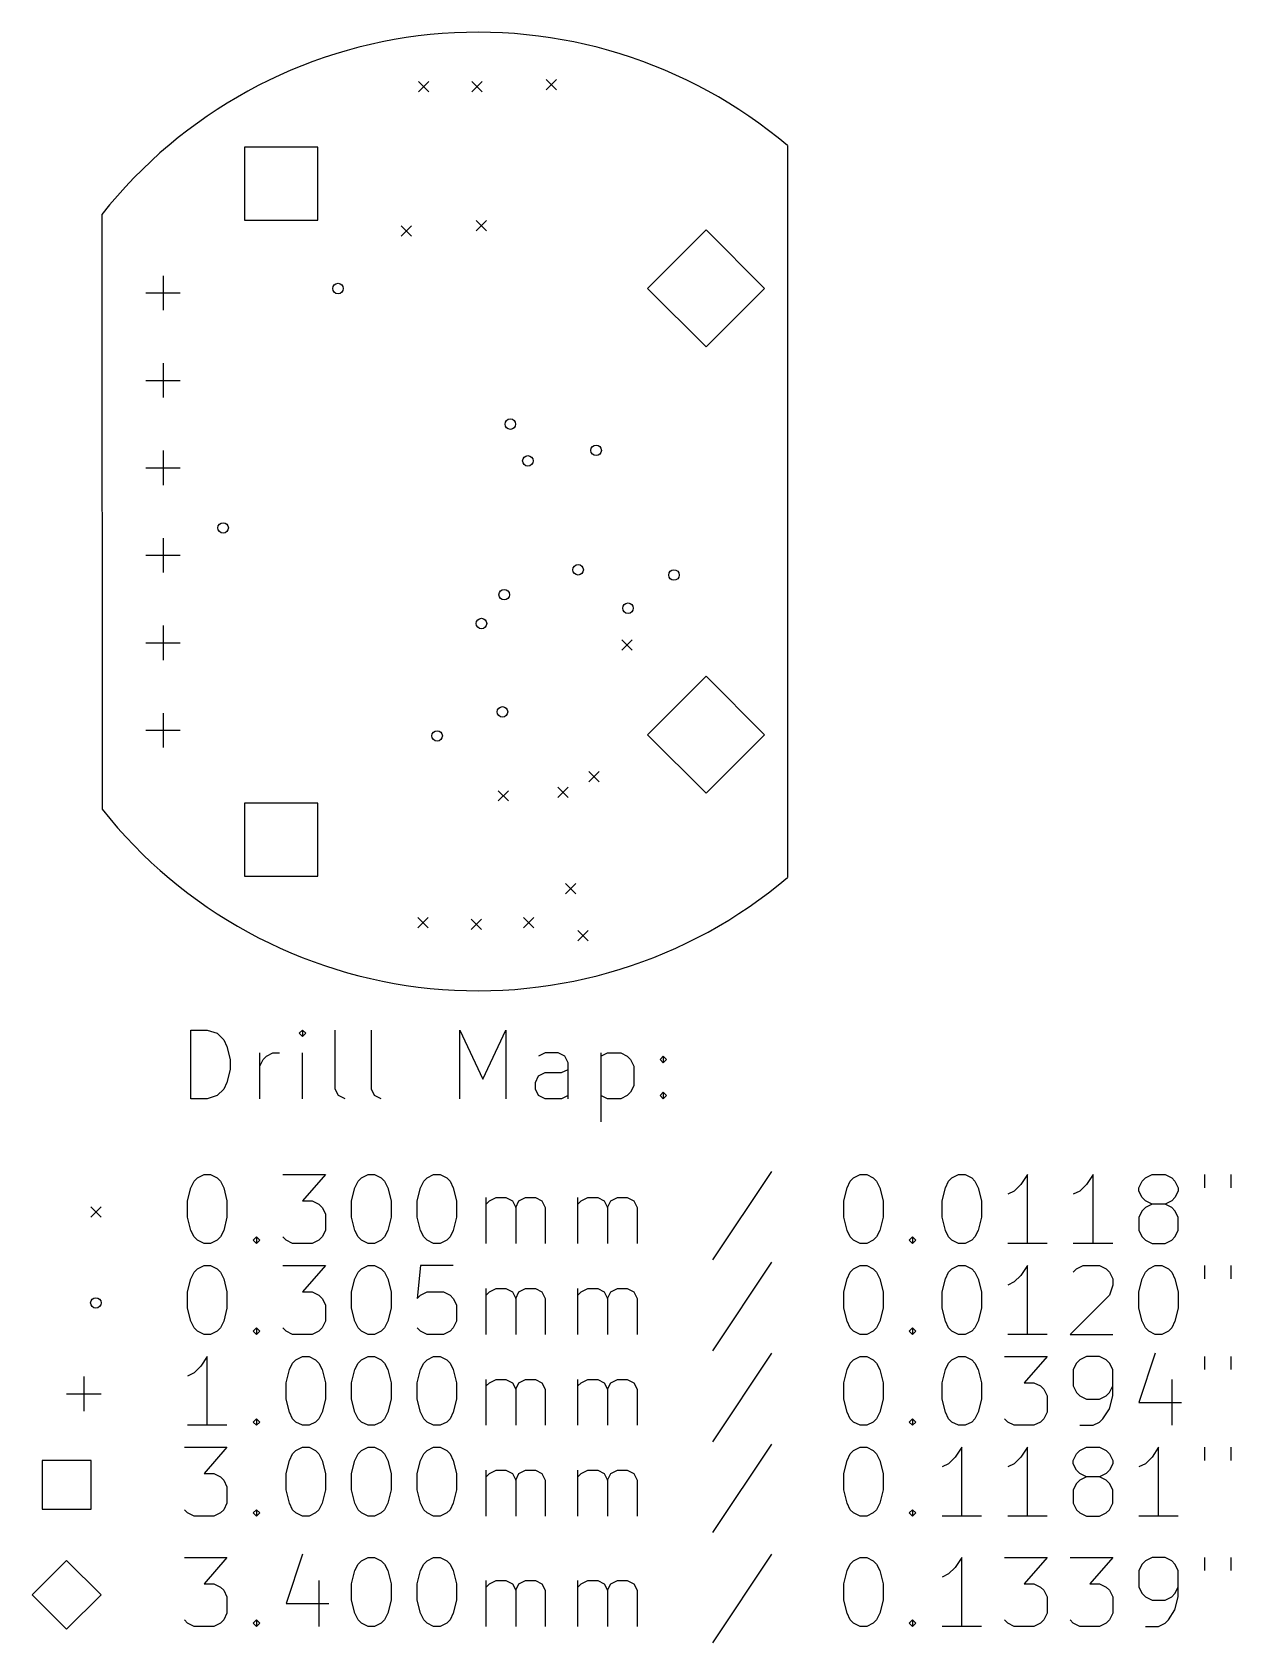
# Model space of a CAD drawing. Extents: x 8.57 to 11.33, y -6.17 to -4.32.
# Drawn here: x 8.567 to 9.937, y -6.158 to -4.317 of the extents above; entities that cross this region are included whole.
import ezdxf

# ---------------------------------------------------------------- set-up
doc = ezdxf.new("R2010")
doc.units = 0
doc.header["$MEASUREMENT"] = 0
doc.layers.add('BLACK', color=7, linetype='CONTINUOUS')

msp = doc.modelspace()

# ---------------------------------------------------------------- linework, layer by layer
at = {"layer": 'BLACK', "linetype": 'CONTINUOUS'}
for p, q in [((9.0091, -4.3731), (9.0209, -4.3849)), ((9.0209, -4.3731), (9.0091, -4.3849)), ((9.0701, -4.3731), (9.0819, -4.3849)), ((9.0819, -4.3731), (9.0701, -4.3849)), ((9.1551, -4.3711), (9.1669, -4.3829)), ((9.1669, -4.3711), (9.1551, -4.3829)), ((8.8938, -4.4482), (8.8102, -4.4482)), ((8.8102, -4.4482), (8.8102, -4.5318)), ((8.8938, -4.5318), (8.8938, -4.4482)), ((9.4308, -4.4465), (9.4308, -5.2835)), ((8.6472, -4.5252), (8.6473, -5.2052)), ((8.8102, -4.5318), (8.8938, -4.5318)), ((8.9891, -4.5381), (9.0009, -4.5499)), ((9.0009, -4.5381), (8.9891, -4.5499)), ((9.0751, -4.5321), (9.0869, -4.5439)), ((9.0869, -4.5321), (9.0751, -4.5439)), ((9.3377, -4.543), (9.2708, -4.6099)), ((9.4046, -4.6099), (9.3377, -4.543)), ((8.717, -4.5953), (8.717, -4.6347)), ((8.6973, -4.615), (8.7367, -4.615)), ((9.2708, -4.6099), (9.3377, -4.6768)), ((9.3377, -4.6768), (9.4046, -4.6099)), ((8.717, -4.6953), (8.717, -4.7347)), ((8.6973, -4.715), (8.7367, -4.715)), ((8.717, -4.7953), (8.717, -4.8347)), ((8.6973, -4.815), (8.7367, -4.815)), ((8.717, -4.8953), (8.717, -4.9347)), ((8.6973, -4.915), (8.7367, -4.915)), ((8.717, -4.9953), (8.717, -5.0347)), ((8.6973, -5.015), (8.7367, -5.015)), ((9.2415, -5.0115), (9.2533, -5.0233)), ((9.2533, -5.0115), (9.2415, -5.0233)), ((9.3377, -5.0532), (9.2708, -5.1201)), ((9.4046, -5.1201), (9.3377, -5.0532)), ((8.717, -5.0953), (8.717, -5.1347)), ((8.6973, -5.115), (8.7367, -5.115)), ((9.2708, -5.1201), (9.3377, -5.187)), ((9.3377, -5.187), (9.4046, -5.1201)), ((9.2037, -5.1623), (9.2155, -5.1741)), ((9.2155, -5.1623), (9.2037, -5.1741)), ((9.1001, -5.1841), (9.1119, -5.1959)), ((9.1119, -5.1841), (9.1001, -5.1959)), ((9.1681, -5.1801), (9.1799, -5.1919)), ((9.1799, -5.1801), (9.1681, -5.1919)), ((8.8938, -5.1982), (8.8102, -5.1982)), ((8.8102, -5.1982), (8.8102, -5.2818)), ((8.8938, -5.2818), (8.8938, -5.1982)), ((8.8102, -5.2818), (8.8938, -5.2818)), ((9.1771, -5.2901), (9.1889, -5.3019)), ((9.1889, -5.2901), (9.1771, -5.3019)), ((9.0081, -5.3291), (9.0199, -5.3409)), ((9.0199, -5.3291), (9.0081, -5.3409)), ((9.0691, -5.3311), (9.0809, -5.3429)), ((9.0809, -5.3311), (9.0691, -5.3429)), ((9.1291, -5.3291), (9.1409, -5.3409)), ((9.1409, -5.3291), (9.1291, -5.3409)), ((9.1911, -5.3441), (9.2029, -5.3559)), ((9.2029, -5.3441), (9.1911, -5.3559)), ((8.7489, -5.5365), (8.7489, -5.4578)), ((8.7489, -5.4578), (8.7676, -5.4578)), ((8.7676, -5.4578), (8.7789, -5.4615)), ((8.7789, -5.4615), (8.7864, -5.469)), ((8.7864, -5.469), (8.7901, -5.4765)), ((8.8764, -5.4578), (8.8726, -5.4615)), ((8.8726, -5.4615), (8.8764, -5.4653)), ((8.8801, -5.4615), (8.8764, -5.4578)), ((8.8764, -5.4578), (8.8764, -5.4653)), ((8.8764, -5.4653), (8.8801, -5.4615)), ((8.9139, -5.5253), (8.9139, -5.4578)), ((8.9551, -5.5253), (8.9551, -5.4578)), ((9.0563, -5.5365), (9.0563, -5.4578)), ((9.0563, -5.4578), (9.0826, -5.514)), ((9.0826, -5.514), (9.1088, -5.4578)), ((9.1088, -5.4578), (9.1088, -5.5365)), ((8.7901, -5.4765), (8.7939, -5.4915)), ((8.8276, -5.5365), (8.8276, -5.484)), ((8.8351, -5.4878), (8.8426, -5.484)), ((8.8426, -5.484), (8.8501, -5.484)), ((8.8764, -5.5365), (8.8764, -5.484)), ((9.1538, -5.484), (9.1463, -5.4878)), ((9.1688, -5.484), (9.1538, -5.484)), ((9.1763, -5.4878), (9.1688, -5.484)), ((9.2176, -5.484), (9.2176, -5.5628)), ((9.2176, -5.4878), (9.2251, -5.484)), ((9.2251, -5.484), (9.2401, -5.484)), ((9.2401, -5.484), (9.2476, -5.4878)), ((8.7939, -5.5028), (8.7901, -5.5178)), ((8.7939, -5.4915), (8.7939, -5.5028)), ((8.8276, -5.499), (8.8314, -5.4915)), ((8.8314, -5.4915), (8.8351, -5.4878)), ((9.1726, -5.5065), (9.1801, -5.5028)), ((9.1801, -5.4953), (9.1763, -5.4878)), ((9.1801, -5.5365), (9.1801, -5.4953)), ((9.2476, -5.4878), (9.2513, -5.4915)), ((9.2513, -5.4915), (9.2551, -5.499)), ((9.2551, -5.499), (9.2551, -5.5215)), ((9.2851, -5.4915), (9.2888, -5.4878)), ((9.2888, -5.4953), (9.2851, -5.4915)), ((9.2888, -5.4878), (9.2926, -5.4915)), ((9.2888, -5.4878), (9.2888, -5.4953)), ((9.2926, -5.4915), (9.2888, -5.4953)), ((8.7901, -5.5178), (8.7864, -5.5253)), ((9.1426, -5.5178), (9.1463, -5.5103)), ((9.1426, -5.5253), (9.1426, -5.5178)), ((9.1463, -5.5103), (9.1538, -5.5065)), ((9.1538, -5.5065), (9.1726, -5.5065)), ((9.2551, -5.5215), (9.2513, -5.529)), ((8.7676, -5.5365), (8.7489, -5.5365)), ((8.7789, -5.5328), (8.7676, -5.5365)), ((8.7864, -5.5253), (8.7789, -5.5328)), ((8.9176, -5.5328), (8.9139, -5.5253)), ((8.9251, -5.5365), (8.9176, -5.5328)), ((8.9588, -5.5328), (8.9551, -5.5253)), ((8.9663, -5.5365), (8.9588, -5.5328)), ((9.1463, -5.5328), (9.1426, -5.5253)), ((9.1538, -5.5365), (9.1463, -5.5328)), ((9.1726, -5.5365), (9.1538, -5.5365)), ((9.1801, -5.5328), (9.1726, -5.5365)), ((9.2251, -5.5365), (9.2176, -5.5328)), ((9.2401, -5.5365), (9.2251, -5.5365)), ((9.2476, -5.5328), (9.2401, -5.5365)), ((9.2513, -5.529), (9.2476, -5.5328)), ((9.2851, -5.5328), (9.2888, -5.529)), ((9.2888, -5.5365), (9.2851, -5.5328)), ((9.2888, -5.529), (9.2926, -5.5328)), ((9.2888, -5.529), (9.2888, -5.5365)), ((9.2926, -5.5328), (9.2888, -5.5365)), ((8.7489, -5.6381), (8.7526, -5.6306)), ((8.7526, -5.6306), (8.7564, -5.6269)), ((8.7564, -5.6269), (8.7639, -5.6231)), ((8.7639, -5.6231), (8.7714, -5.6231)), ((8.7714, -5.6231), (8.7789, -5.6269)), ((8.7789, -5.6269), (8.7826, -5.6306)), ((8.7826, -5.6306), (8.7864, -5.6381)), ((8.8539, -5.6231), (8.9026, -5.6231)), ((8.9026, -5.6231), (8.8764, -5.6531)), ((8.9364, -5.6381), (8.9401, -5.6306)), ((8.9401, -5.6306), (8.9438, -5.6269)), ((8.9438, -5.6269), (8.9513, -5.6231)), ((8.9513, -5.6231), (8.9588, -5.6231)), ((8.9588, -5.6231), (8.9663, -5.6269)), ((8.9663, -5.6269), (8.9701, -5.6306)), ((8.9701, -5.6306), (8.9738, -5.6381)), ((9.0113, -5.6381), (9.0151, -5.6306)), ((9.0151, -5.6306), (9.0188, -5.6269)), ((9.0188, -5.6269), (9.0263, -5.6231)), ((9.0263, -5.6231), (9.0338, -5.6231)), ((9.0338, -5.6231), (9.0413, -5.6269)), ((9.0413, -5.6269), (9.0451, -5.6306)), ((9.0451, -5.6306), (9.0488, -5.6381)), ((9.4125, -5.6194), (9.345, -5.7206)), ((9.4988, -5.6381), (9.5025, -5.6306)), ((9.5025, -5.6306), (9.5063, -5.6269)), ((9.5063, -5.6269), (9.5138, -5.6231)), ((9.5138, -5.6231), (9.5213, -5.6231)), ((9.5213, -5.6231), (9.5288, -5.6269)), ((9.5288, -5.6269), (9.5325, -5.6306)), ((9.5325, -5.6306), (9.5363, -5.6381)), ((9.6113, -5.6381), (9.615, -5.6306)), ((9.615, -5.6306), (9.6188, -5.6269)), ((9.6188, -5.6269), (9.6263, -5.6231)), ((9.6263, -5.6231), (9.6338, -5.6231)), ((9.6338, -5.6231), (9.6413, -5.6269)), ((9.6413, -5.6269), (9.645, -5.6306)), ((9.645, -5.6306), (9.6488, -5.6381)), ((9.6975, -5.6344), (9.69, -5.6419)), ((9.705, -5.6231), (9.6975, -5.6344)), ((9.705, -5.7019), (9.705, -5.6231)), ((9.7725, -5.6344), (9.765, -5.6419)), ((9.78, -5.6231), (9.7725, -5.6344)), ((9.78, -5.7019), (9.78, -5.6231)), ((9.8325, -5.6381), (9.8362, -5.6306)), ((9.8362, -5.6306), (9.84, -5.6269)), ((9.84, -5.6269), (9.8475, -5.6231)), ((9.8475, -5.6231), (9.8625, -5.6231)), ((9.8625, -5.6231), (9.87, -5.6269)), ((9.87, -5.6269), (9.8737, -5.6306)), ((9.8737, -5.6306), (9.8775, -5.6381)), ((9.9075, -5.6231), (9.9075, -5.6381)), ((9.9375, -5.6231), (9.9375, -5.6381)), ((8.7451, -5.6531), (8.7489, -5.6381)), ((8.7451, -5.6719), (8.7451, -5.6531)), ((8.7864, -5.6381), (8.7901, -5.6531)), ((8.7901, -5.6531), (8.7901, -5.6719)), ((8.8764, -5.6531), (8.8876, -5.6531)), ((8.8876, -5.6531), (8.8951, -5.6569)), ((8.9326, -5.6531), (8.9364, -5.6381)), ((8.9326, -5.6719), (8.9326, -5.6531)), ((8.9738, -5.6381), (8.9776, -5.6531)), ((8.9776, -5.6531), (8.9776, -5.6719)), ((9.0076, -5.6531), (9.0113, -5.6381)), ((9.0076, -5.6719), (9.0076, -5.6531)), ((9.0488, -5.6381), (9.0526, -5.6531)), ((9.0526, -5.6531), (9.0526, -5.6719)), ((9.0863, -5.7019), (9.0863, -5.6494)), ((9.0863, -5.6569), (9.0901, -5.6531)), ((9.0901, -5.6531), (9.0976, -5.6494)), ((9.0976, -5.6494), (9.1088, -5.6494)), ((9.1088, -5.6494), (9.1163, -5.6531)), ((9.1163, -5.6531), (9.1201, -5.6606)), ((9.1201, -5.6606), (9.1238, -5.6531)), ((9.1238, -5.6531), (9.1313, -5.6494)), ((9.1313, -5.6494), (9.1426, -5.6494)), ((9.1426, -5.6494), (9.1501, -5.6531)), ((9.1501, -5.6531), (9.1538, -5.6606)), ((9.1913, -5.7019), (9.1913, -5.6494)), ((9.1913, -5.6569), (9.1951, -5.6531)), ((9.1951, -5.6531), (9.2026, -5.6494)), ((9.2026, -5.6494), (9.2138, -5.6494)), ((9.2138, -5.6494), (9.2213, -5.6531)), ((9.2213, -5.6531), (9.2251, -5.6606)), ((9.2251, -5.6606), (9.2288, -5.6531)), ((9.2288, -5.6531), (9.2363, -5.6494)), ((9.2363, -5.6494), (9.2476, -5.6494)), ((9.2476, -5.6494), (9.2551, -5.6531)), ((9.2551, -5.6531), (9.2588, -5.6606)), ((9.495, -5.6531), (9.4988, -5.6381)), ((9.495, -5.6719), (9.495, -5.6531)), ((9.5363, -5.6381), (9.54, -5.6531)), ((9.54, -5.6531), (9.54, -5.6719)), ((9.6075, -5.6531), (9.6113, -5.6381)), ((9.6075, -5.6719), (9.6075, -5.6531)), ((9.6488, -5.6381), (9.6525, -5.6531)), ((9.6525, -5.6531), (9.6525, -5.6719)), ((9.69, -5.6419), (9.6825, -5.6456)), ((9.765, -5.6419), (9.7575, -5.6456)), ((9.8325, -5.6419), (9.8325, -5.6381)), ((9.8362, -5.6494), (9.8325, -5.6419)), ((9.84, -5.6531), (9.8362, -5.6494)), ((9.8475, -5.6569), (9.84, -5.6531)), ((9.87, -5.6531), (9.8625, -5.6569)), ((9.8737, -5.6494), (9.87, -5.6531)), ((9.8775, -5.6419), (9.8737, -5.6494)), ((9.8775, -5.6381), (9.8775, -5.6419)), ((8.6344, -5.6599), (8.6462, -5.6717)), ((8.6462, -5.6599), (8.6344, -5.6717)), ((8.7489, -5.6869), (8.7451, -5.6719)), ((8.7901, -5.6719), (8.7864, -5.6869)), ((8.8951, -5.6569), (8.8989, -5.6606)), ((8.8989, -5.6606), (8.9026, -5.6681)), ((8.9026, -5.6681), (8.9026, -5.6869)), ((8.9364, -5.6869), (8.9326, -5.6719)), ((8.9776, -5.6719), (8.9738, -5.6869)), ((9.0113, -5.6869), (9.0076, -5.6719)), ((9.0526, -5.6719), (9.0488, -5.6869)), ((9.1201, -5.6606), (9.1201, -5.7019)), ((9.1538, -5.6606), (9.1538, -5.7019)), ((9.2251, -5.6606), (9.2251, -5.7019)), ((9.2588, -5.6606), (9.2588, -5.7019)), ((9.4988, -5.6869), (9.495, -5.6719)), ((9.54, -5.6719), (9.5363, -5.6869)), ((9.6113, -5.6869), (9.6075, -5.6719)), ((9.6525, -5.6719), (9.6488, -5.6869)), ((9.8362, -5.6644), (9.8325, -5.6719)), ((9.8325, -5.6719), (9.8325, -5.6869)), ((9.84, -5.6606), (9.8362, -5.6644)), ((9.8475, -5.6569), (9.84, -5.6606)), ((9.8625, -5.6569), (9.8475, -5.6569)), ((9.87, -5.6606), (9.8625, -5.6569)), ((9.8737, -5.6644), (9.87, -5.6606)), ((9.8775, -5.6719), (9.8737, -5.6644)), ((9.8775, -5.6869), (9.8775, -5.6719)), ((8.7526, -5.6944), (8.7489, -5.6869)), ((8.7864, -5.6869), (8.7826, -5.6944)), ((8.9026, -5.6869), (8.8989, -5.6944)), ((8.9401, -5.6944), (8.9364, -5.6869)), ((8.9738, -5.6869), (8.9701, -5.6944)), ((9.0151, -5.6944), (9.0113, -5.6869)), ((9.0488, -5.6869), (9.0451, -5.6944)), ((9.5025, -5.6944), (9.4988, -5.6869)), ((9.5363, -5.6869), (9.5325, -5.6944)), ((9.615, -5.6944), (9.6113, -5.6869)), ((9.6488, -5.6869), (9.645, -5.6944)), ((9.8325, -5.6869), (9.8362, -5.6944)), ((9.8737, -5.6944), (9.8775, -5.6869)), ((8.7564, -5.6981), (8.7526, -5.6944)), ((8.7639, -5.7019), (8.7564, -5.6981)), ((8.7714, -5.7019), (8.7639, -5.7019)), ((8.7789, -5.6981), (8.7714, -5.7019)), ((8.7826, -5.6944), (8.7789, -5.6981)), ((8.8201, -5.6981), (8.8239, -5.6944)), ((8.8239, -5.7019), (8.8201, -5.6981)), ((8.8239, -5.6944), (8.8276, -5.6981)), ((8.8239, -5.6944), (8.8239, -5.7019)), ((8.8276, -5.6981), (8.8239, -5.7019)), ((8.8576, -5.6981), (8.8539, -5.6944)), ((8.8651, -5.7019), (8.8576, -5.6981)), ((8.8876, -5.7019), (8.8651, -5.7019)), ((8.8951, -5.6981), (8.8876, -5.7019)), ((8.8989, -5.6944), (8.8951, -5.6981)), ((8.9438, -5.6981), (8.9401, -5.6944)), ((8.9513, -5.7019), (8.9438, -5.6981)), ((8.9588, -5.7019), (8.9513, -5.7019)), ((8.9663, -5.6981), (8.9588, -5.7019)), ((8.9701, -5.6944), (8.9663, -5.6981)), ((9.0188, -5.6981), (9.0151, -5.6944)), ((9.0263, -5.7019), (9.0188, -5.6981)), ((9.0338, -5.7019), (9.0263, -5.7019)), ((9.0413, -5.6981), (9.0338, -5.7019)), ((9.0451, -5.6944), (9.0413, -5.6981)), ((9.5063, -5.6981), (9.5025, -5.6944)), ((9.5138, -5.7019), (9.5063, -5.6981)), ((9.5213, -5.7019), (9.5138, -5.7019)), ((9.5288, -5.6981), (9.5213, -5.7019)), ((9.5325, -5.6944), (9.5288, -5.6981)), ((9.57, -5.6981), (9.5738, -5.6944)), ((9.5738, -5.7019), (9.57, -5.6981)), ((9.5738, -5.6944), (9.5775, -5.6981)), ((9.5738, -5.6944), (9.5738, -5.7019)), ((9.5775, -5.6981), (9.5738, -5.7019)), ((9.6188, -5.6981), (9.615, -5.6944)), ((9.6263, -5.7019), (9.6188, -5.6981)), ((9.6338, -5.7019), (9.6263, -5.7019)), ((9.6413, -5.6981), (9.6338, -5.7019)), ((9.645, -5.6944), (9.6413, -5.6981)), ((9.7275, -5.7019), (9.6825, -5.7019)), ((9.8025, -5.7019), (9.7575, -5.7019)), ((9.8362, -5.6944), (9.84, -5.6981)), ((9.84, -5.6981), (9.8475, -5.7019)), ((9.8475, -5.7019), (9.8625, -5.7019)), ((9.8625, -5.7019), (9.87, -5.6981)), ((9.87, -5.6981), (9.8737, -5.6944)), ((8.7564, -5.7308), (8.7639, -5.7271)), ((8.7639, -5.7271), (8.7714, -5.7271)), ((8.7714, -5.7271), (8.7789, -5.7308)), ((8.8539, -5.7271), (8.9026, -5.7271)), ((8.9026, -5.7271), (8.8764, -5.7571)), ((8.9438, -5.7308), (8.9513, -5.7271)), ((8.9513, -5.7271), (8.9588, -5.7271)), ((8.9588, -5.7271), (8.9663, -5.7308)), ((9.0113, -5.7271), (9.0076, -5.7646)), ((9.0488, -5.7271), (9.0113, -5.7271)), ((9.4125, -5.7233), (9.345, -5.8245)), ((9.5063, -5.7308), (9.5138, -5.7271)), ((9.5138, -5.7271), (9.5213, -5.7271)), ((9.5213, -5.7271), (9.5288, -5.7308)), ((9.6188, -5.7308), (9.6263, -5.7271)), ((9.6263, -5.7271), (9.6338, -5.7271)), ((9.6338, -5.7271), (9.6413, -5.7308)), ((9.705, -5.7271), (9.6975, -5.7383)), ((9.705, -5.8058), (9.705, -5.7271)), ((9.7612, -5.7308), (9.7687, -5.7271)), ((9.7687, -5.7271), (9.7875, -5.7271)), ((9.7875, -5.7271), (9.795, -5.7308)), ((9.8437, -5.7308), (9.8512, -5.7271)), ((9.8512, -5.7271), (9.8587, -5.7271)), ((9.8587, -5.7271), (9.8662, -5.7308)), ((9.9075, -5.7271), (9.9075, -5.7421)), ((9.9375, -5.7271), (9.9375, -5.7421)), ((8.7451, -5.7571), (8.7489, -5.7421)), ((8.7489, -5.7421), (8.7526, -5.7346)), ((8.7526, -5.7346), (8.7564, -5.7308)), ((8.7789, -5.7308), (8.7826, -5.7346)), ((8.7826, -5.7346), (8.7864, -5.7421)), ((8.7864, -5.7421), (8.7901, -5.7571)), ((8.9326, -5.7571), (8.9364, -5.7421)), ((8.9364, -5.7421), (8.9401, -5.7346)), ((8.9401, -5.7346), (8.9438, -5.7308)), ((8.9663, -5.7308), (8.9701, -5.7346)), ((8.9701, -5.7346), (8.9738, -5.7421)), ((8.9738, -5.7421), (8.9776, -5.7571)), ((9.495, -5.7571), (9.4988, -5.7421)), ((9.4988, -5.7421), (9.5025, -5.7346)), ((9.5025, -5.7346), (9.5063, -5.7308)), ((9.5288, -5.7308), (9.5325, -5.7346)), ((9.5325, -5.7346), (9.5363, -5.7421)), ((9.5363, -5.7421), (9.54, -5.7571)), ((9.6075, -5.7571), (9.6113, -5.7421)), ((9.6113, -5.7421), (9.615, -5.7346)), ((9.615, -5.7346), (9.6188, -5.7308)), ((9.6413, -5.7308), (9.645, -5.7346)), ((9.645, -5.7346), (9.6488, -5.7421)), ((9.6488, -5.7421), (9.6525, -5.7571)), ((9.6975, -5.7383), (9.69, -5.7458)), ((9.7575, -5.7346), (9.7612, -5.7308)), ((9.795, -5.7308), (9.7987, -5.7346)), ((9.7987, -5.7346), (9.8025, -5.7421)), ((9.8025, -5.7421), (9.8025, -5.7496)), ((9.8325, -5.7571), (9.8362, -5.7421)), ((9.8362, -5.7421), (9.84, -5.7346)), ((9.84, -5.7346), (9.8437, -5.7308)), ((9.8662, -5.7308), (9.87, -5.7346)), ((9.87, -5.7346), (9.8737, -5.7421)), ((9.8737, -5.7421), (9.8775, -5.7571)), ((8.7451, -5.7758), (8.7451, -5.7571)), ((8.7901, -5.7571), (8.7901, -5.7758)), ((8.8764, -5.7571), (8.8876, -5.7571)), ((8.8876, -5.7571), (8.8951, -5.7608)), ((8.8951, -5.7608), (8.8989, -5.7646)), ((8.9326, -5.7758), (8.9326, -5.7571)), ((8.9776, -5.7571), (8.9776, -5.7758)), ((9.0076, -5.7646), (9.0113, -5.7608)), ((9.0113, -5.7608), (9.0188, -5.7571)), ((9.0188, -5.7571), (9.0376, -5.7571)), ((9.0376, -5.7571), (9.0451, -5.7608)), ((9.0451, -5.7608), (9.0488, -5.7646)), ((9.0863, -5.8058), (9.0863, -5.7533)), ((9.0863, -5.7608), (9.0901, -5.7571)), ((9.0901, -5.7571), (9.0976, -5.7533)), ((9.0976, -5.7533), (9.1088, -5.7533)), ((9.1088, -5.7533), (9.1163, -5.7571)), ((9.1163, -5.7571), (9.1201, -5.7646)), ((9.1201, -5.7646), (9.1238, -5.7571)), ((9.1238, -5.7571), (9.1313, -5.7533)), ((9.1313, -5.7533), (9.1426, -5.7533)), ((9.1426, -5.7533), (9.1501, -5.7571)), ((9.1501, -5.7571), (9.1538, -5.7646)), ((9.1913, -5.8058), (9.1913, -5.7533)), ((9.1913, -5.7608), (9.1951, -5.7571)), ((9.1951, -5.7571), (9.2026, -5.7533)), ((9.2026, -5.7533), (9.2138, -5.7533)), ((9.2138, -5.7533), (9.2213, -5.7571)), ((9.2213, -5.7571), (9.2251, -5.7646)), ((9.2251, -5.7646), (9.2288, -5.7571)), ((9.2288, -5.7571), (9.2363, -5.7533)), ((9.2363, -5.7533), (9.2476, -5.7533)), ((9.2476, -5.7533), (9.2551, -5.7571)), ((9.2551, -5.7571), (9.2588, -5.7646)), ((9.495, -5.7758), (9.495, -5.7571)), ((9.54, -5.7571), (9.54, -5.7758)), ((9.6075, -5.7758), (9.6075, -5.7571)), ((9.6525, -5.7571), (9.6525, -5.7758)), ((9.69, -5.7458), (9.6825, -5.7496)), ((9.7987, -5.7608), (9.7537, -5.8058)), ((9.8025, -5.7496), (9.7987, -5.7608)), ((9.8325, -5.7758), (9.8325, -5.7571)), ((9.8775, -5.7571), (9.8775, -5.7758)), ((8.7489, -5.7908), (8.7451, -5.7758)), ((8.7901, -5.7758), (8.7864, -5.7908)), ((8.8989, -5.7646), (8.9026, -5.7721)), ((8.9026, -5.7721), (8.9026, -5.7908)), ((8.9364, -5.7908), (8.9326, -5.7758)), ((8.9776, -5.7758), (8.9738, -5.7908)), ((9.0488, -5.7646), (9.0526, -5.7721)), ((9.0526, -5.7721), (9.0526, -5.7908)), ((9.1201, -5.7646), (9.1201, -5.8058)), ((9.1538, -5.7646), (9.1538, -5.8058)), ((9.2251, -5.7646), (9.2251, -5.8058)), ((9.2588, -5.7646), (9.2588, -5.8058)), ((9.4988, -5.7908), (9.495, -5.7758)), ((9.54, -5.7758), (9.5363, -5.7908)), ((9.6113, -5.7908), (9.6075, -5.7758)), ((9.6525, -5.7758), (9.6488, -5.7908)), ((9.8362, -5.7908), (9.8325, -5.7758)), ((9.8775, -5.7758), (9.8737, -5.7908)), ((8.7526, -5.7983), (8.7489, -5.7908)), ((8.7564, -5.802), (8.7526, -5.7983)), ((8.7826, -5.7983), (8.7789, -5.802)), ((8.7864, -5.7908), (8.7826, -5.7983)), ((8.8201, -5.802), (8.8239, -5.7983)), ((8.8239, -5.7983), (8.8276, -5.802)), ((8.8239, -5.7983), (8.8239, -5.8058)), ((8.8576, -5.802), (8.8539, -5.7983)), ((8.8989, -5.7983), (8.8951, -5.802)), ((8.9026, -5.7908), (8.8989, -5.7983)), ((8.9401, -5.7983), (8.9364, -5.7908)), ((8.9438, -5.802), (8.9401, -5.7983)), ((8.9701, -5.7983), (8.9663, -5.802)), ((8.9738, -5.7908), (8.9701, -5.7983)), ((9.0113, -5.802), (9.0076, -5.7983)), ((9.0488, -5.7983), (9.0451, -5.802)), ((9.0526, -5.7908), (9.0488, -5.7983)), ((9.5025, -5.7983), (9.4988, -5.7908)), ((9.5063, -5.802), (9.5025, -5.7983)), ((9.5325, -5.7983), (9.5288, -5.802)), ((9.5363, -5.7908), (9.5325, -5.7983)), ((9.57, -5.802), (9.5738, -5.7983)), ((9.5738, -5.7983), (9.5775, -5.802)), ((9.5738, -5.7983), (9.5738, -5.8058)), ((9.615, -5.7983), (9.6113, -5.7908)), ((9.6188, -5.802), (9.615, -5.7983)), ((9.645, -5.7983), (9.6413, -5.802)), ((9.6488, -5.7908), (9.645, -5.7983)), ((9.84, -5.7983), (9.8362, -5.7908)), ((9.8437, -5.802), (9.84, -5.7983)), ((9.87, -5.7983), (9.8662, -5.802)), ((9.8737, -5.7908), (9.87, -5.7983)), ((8.7639, -5.8058), (8.7564, -5.802)), ((8.7714, -5.8058), (8.7639, -5.8058)), ((8.7789, -5.802), (8.7714, -5.8058)), ((8.8239, -5.8058), (8.8201, -5.802)), ((8.8276, -5.802), (8.8239, -5.8058)), ((8.8651, -5.8058), (8.8576, -5.802)), ((8.8876, -5.8058), (8.8651, -5.8058)), ((8.8951, -5.802), (8.8876, -5.8058)), ((8.9513, -5.8058), (8.9438, -5.802)), ((8.9588, -5.8058), (8.9513, -5.8058)), ((8.9663, -5.802), (8.9588, -5.8058)), ((9.0188, -5.8058), (9.0113, -5.802)), ((9.0376, -5.8058), (9.0188, -5.8058)), ((9.0451, -5.802), (9.0376, -5.8058)), ((9.5138, -5.8058), (9.5063, -5.802)), ((9.5213, -5.8058), (9.5138, -5.8058)), ((9.5288, -5.802), (9.5213, -5.8058)), ((9.5738, -5.8058), (9.57, -5.802)), ((9.5775, -5.802), (9.5738, -5.8058)), ((9.6263, -5.8058), (9.6188, -5.802)), ((9.6338, -5.8058), (9.6263, -5.8058)), ((9.6413, -5.802), (9.6338, -5.8058)), ((9.7275, -5.8058), (9.6825, -5.8058)), ((9.7537, -5.8058), (9.8025, -5.8058)), ((9.8512, -5.8058), (9.8437, -5.802)), ((9.8587, -5.8058), (9.8512, -5.8058)), ((9.8662, -5.802), (9.8587, -5.8058)), ((8.7676, -5.831), (8.7601, -5.8422)), ((8.7676, -5.9097), (8.7676, -5.831)), ((8.8651, -5.8385), (8.8689, -5.8347)), ((8.8689, -5.8347), (8.8764, -5.831)), ((8.8764, -5.831), (8.8839, -5.831)), ((8.8839, -5.831), (8.8914, -5.8347)), ((8.8914, -5.8347), (8.8951, -5.8385)), ((8.9401, -5.8385), (8.9438, -5.8347)), ((8.9438, -5.8347), (8.9513, -5.831)), ((8.9513, -5.831), (8.9588, -5.831)), ((8.9588, -5.831), (8.9663, -5.8347)), ((8.9663, -5.8347), (8.9701, -5.8385)), ((9.0151, -5.8385), (9.0188, -5.8347)), ((9.0188, -5.8347), (9.0263, -5.831)), ((9.0263, -5.831), (9.0338, -5.831)), ((9.0338, -5.831), (9.0413, -5.8347)), ((9.0413, -5.8347), (9.0451, -5.8385)), ((9.4125, -5.8272), (9.345, -5.9285)), ((9.5025, -5.8385), (9.5063, -5.8347)), ((9.5063, -5.8347), (9.5138, -5.831)), ((9.5138, -5.831), (9.5213, -5.831)), ((9.5213, -5.831), (9.5288, -5.8347)), ((9.5288, -5.8347), (9.5325, -5.8385)), ((9.615, -5.8385), (9.6188, -5.8347)), ((9.6188, -5.8347), (9.6263, -5.831)), ((9.6263, -5.831), (9.6338, -5.831)), ((9.6338, -5.831), (9.6413, -5.8347)), ((9.6413, -5.8347), (9.645, -5.8385)), ((9.6788, -5.831), (9.7275, -5.831)), ((9.7275, -5.831), (9.7013, -5.861)), ((9.765, -5.8347), (9.7612, -5.8385)), ((9.7725, -5.831), (9.765, -5.8347)), ((9.7875, -5.831), (9.7725, -5.831)), ((9.795, -5.8347), (9.7875, -5.831)), ((9.7987, -5.8385), (9.795, -5.8347)), ((9.8512, -5.8272), (9.8325, -5.8835)), ((9.9075, -5.831), (9.9075, -5.846)), ((9.9375, -5.831), (9.9375, -5.846)), ((8.6265, -5.854), (8.6265, -5.8934)), ((8.7526, -5.8497), (8.7451, -5.8535)), ((8.7601, -5.8422), (8.7526, -5.8497)), ((8.8576, -5.861), (8.8614, -5.846)), ((8.8614, -5.846), (8.8651, -5.8385)), ((8.8951, -5.8385), (8.8989, -5.846)), ((8.8989, -5.846), (8.9026, -5.861)), ((8.9326, -5.861), (8.9364, -5.846)), ((8.9364, -5.846), (8.9401, -5.8385)), ((8.9701, -5.8385), (8.9738, -5.846)), ((8.9738, -5.846), (8.9776, -5.861)), ((9.0076, -5.861), (9.0113, -5.846)), ((9.0113, -5.846), (9.0151, -5.8385)), ((9.0451, -5.8385), (9.0488, -5.846)), ((9.0488, -5.846), (9.0526, -5.861)), ((9.495, -5.861), (9.4988, -5.846)), ((9.4988, -5.846), (9.5025, -5.8385)), ((9.5325, -5.8385), (9.5363, -5.846)), ((9.5363, -5.846), (9.54, -5.861)), ((9.6075, -5.861), (9.6113, -5.846)), ((9.6113, -5.846), (9.615, -5.8385)), ((9.645, -5.8385), (9.6488, -5.846)), ((9.6488, -5.846), (9.6525, -5.861)), ((9.7612, -5.8385), (9.7575, -5.846)), ((9.7575, -5.846), (9.7575, -5.8647)), ((9.8025, -5.846), (9.7987, -5.8385)), ((9.8025, -5.876), (9.8025, -5.846)), ((8.6068, -5.8737), (8.6462, -5.8737)), ((8.8576, -5.8797), (8.8576, -5.861)), ((8.9026, -5.861), (8.9026, -5.8797)), ((8.9326, -5.8797), (8.9326, -5.861)), ((8.9776, -5.861), (8.9776, -5.8797)), ((9.0076, -5.8797), (9.0076, -5.861)), ((9.0526, -5.861), (9.0526, -5.8797)), ((9.0863, -5.9097), (9.0863, -5.8572)), ((9.0863, -5.8647), (9.0901, -5.861)), ((9.0901, -5.861), (9.0976, -5.8572)), ((9.0976, -5.8572), (9.1088, -5.8572)), ((9.1088, -5.8572), (9.1163, -5.861)), ((9.1163, -5.861), (9.1201, -5.8685)), ((9.1201, -5.8685), (9.1238, -5.861)), ((9.1201, -5.8685), (9.1201, -5.9097)), ((9.1238, -5.861), (9.1313, -5.8572)), ((9.1313, -5.8572), (9.1426, -5.8572)), ((9.1426, -5.8572), (9.1501, -5.861)), ((9.1501, -5.861), (9.1538, -5.8685)), ((9.1538, -5.8685), (9.1538, -5.9097)), ((9.1913, -5.9097), (9.1913, -5.8572)), ((9.1913, -5.8647), (9.1951, -5.861)), ((9.1951, -5.861), (9.2026, -5.8572)), ((9.2026, -5.8572), (9.2138, -5.8572)), ((9.2138, -5.8572), (9.2213, -5.861)), ((9.2213, -5.861), (9.2251, -5.8685)), ((9.2251, -5.8685), (9.2288, -5.861)), ((9.2251, -5.8685), (9.2251, -5.9097)), ((9.2288, -5.861), (9.2363, -5.8572)), ((9.2363, -5.8572), (9.2476, -5.8572)), ((9.2476, -5.8572), (9.2551, -5.861)), ((9.2551, -5.861), (9.2588, -5.8685)), ((9.2588, -5.8685), (9.2588, -5.9097)), ((9.495, -5.8797), (9.495, -5.861)), ((9.54, -5.861), (9.54, -5.8797)), ((9.6075, -5.8797), (9.6075, -5.861)), ((9.6525, -5.861), (9.6525, -5.8797)), ((9.7013, -5.861), (9.7125, -5.861)), ((9.7125, -5.861), (9.72, -5.8647)), ((9.72, -5.8647), (9.7238, -5.8685)), ((9.7238, -5.8685), (9.7275, -5.876)), ((9.7575, -5.8647), (9.7612, -5.8722)), ((9.7612, -5.8722), (9.765, -5.876)), ((9.795, -5.876), (9.7987, -5.8722)), ((9.7987, -5.8722), (9.8025, -5.8647)), ((9.87, -5.8572), (9.87, -5.9097)), ((8.8614, -5.8947), (8.8576, -5.8797)), ((8.9026, -5.8797), (8.8989, -5.8947)), ((8.9364, -5.8947), (8.9326, -5.8797)), ((8.9776, -5.8797), (8.9738, -5.8947)), ((9.0113, -5.8947), (9.0076, -5.8797)), ((9.0526, -5.8797), (9.0488, -5.8947)), ((9.4988, -5.8947), (9.495, -5.8797)), ((9.54, -5.8797), (9.5363, -5.8947)), ((9.6113, -5.8947), (9.6075, -5.8797)), ((9.6525, -5.8797), (9.6488, -5.8947)), ((9.7275, -5.876), (9.7275, -5.8947)), ((9.765, -5.876), (9.7725, -5.8797)), ((9.7725, -5.8797), (9.7875, -5.8797)), ((9.7875, -5.8797), (9.795, -5.876)), ((9.7912, -5.9022), (9.7987, -5.891)), ((9.7987, -5.891), (9.8025, -5.876)), ((9.8325, -5.8835), (9.8812, -5.8835)), ((8.7901, -5.9097), (8.7451, -5.9097)), ((8.8201, -5.906), (8.8239, -5.9022)), ((8.8239, -5.9097), (8.8201, -5.906)), ((8.8239, -5.9022), (8.8276, -5.906)), ((8.8239, -5.9022), (8.8239, -5.9097)), ((8.8276, -5.906), (8.8239, -5.9097)), ((8.8651, -5.9022), (8.8614, -5.8947)), ((8.8689, -5.906), (8.8651, -5.9022)), ((8.8764, -5.9097), (8.8689, -5.906)), ((8.8839, -5.9097), (8.8764, -5.9097)), ((8.8914, -5.906), (8.8839, -5.9097)), ((8.8951, -5.9022), (8.8914, -5.906)), ((8.8989, -5.8947), (8.8951, -5.9022)), ((8.9401, -5.9022), (8.9364, -5.8947)), ((8.9438, -5.906), (8.9401, -5.9022)), ((8.9513, -5.9097), (8.9438, -5.906)), ((8.9588, -5.9097), (8.9513, -5.9097)), ((8.9663, -5.906), (8.9588, -5.9097)), ((8.9701, -5.9022), (8.9663, -5.906)), ((8.9738, -5.8947), (8.9701, -5.9022)), ((9.0151, -5.9022), (9.0113, -5.8947)), ((9.0188, -5.906), (9.0151, -5.9022)), ((9.0263, -5.9097), (9.0188, -5.906)), ((9.0338, -5.9097), (9.0263, -5.9097)), ((9.0413, -5.906), (9.0338, -5.9097)), ((9.0451, -5.9022), (9.0413, -5.906)), ((9.0488, -5.8947), (9.0451, -5.9022)), ((9.5025, -5.9022), (9.4988, -5.8947)), ((9.5063, -5.906), (9.5025, -5.9022)), ((9.5138, -5.9097), (9.5063, -5.906)), ((9.5213, -5.9097), (9.5138, -5.9097)), ((9.5288, -5.906), (9.5213, -5.9097)), ((9.5325, -5.9022), (9.5288, -5.906)), ((9.5363, -5.8947), (9.5325, -5.9022)), ((9.57, -5.906), (9.5738, -5.9022)), ((9.5738, -5.9097), (9.57, -5.906)), ((9.5738, -5.9022), (9.5775, -5.906)), ((9.5738, -5.9022), (9.5738, -5.9097)), ((9.5775, -5.906), (9.5738, -5.9097)), ((9.615, -5.9022), (9.6113, -5.8947)), ((9.6188, -5.906), (9.615, -5.9022)), ((9.6263, -5.9097), (9.6188, -5.906)), ((9.6338, -5.9097), (9.6263, -5.9097)), ((9.6413, -5.906), (9.6338, -5.9097)), ((9.645, -5.9022), (9.6413, -5.906)), ((9.6488, -5.8947), (9.645, -5.9022)), ((9.6825, -5.906), (9.6788, -5.9022)), ((9.69, -5.9097), (9.6825, -5.906)), ((9.7125, -5.9097), (9.69, -5.9097)), ((9.72, -5.906), (9.7125, -5.9097)), ((9.7238, -5.9022), (9.72, -5.906)), ((9.7275, -5.8947), (9.7238, -5.9022)), ((9.765, -5.9097), (9.78, -5.9097)), ((9.78, -5.9097), (9.7875, -5.906)), ((9.7875, -5.906), (9.7912, -5.9022)), ((8.7414, -5.9349), (8.7901, -5.9349)), ((8.7901, -5.9349), (8.7639, -5.9649)), ((8.8614, -5.9499), (8.8651, -5.9424)), ((8.8651, -5.9424), (8.8689, -5.9387)), ((8.8689, -5.9387), (8.8764, -5.9349)), ((8.8764, -5.9349), (8.8839, -5.9349)), ((8.8839, -5.9349), (8.8914, -5.9387)), ((8.8914, -5.9387), (8.8951, -5.9424)), ((8.8951, -5.9424), (8.8989, -5.9499)), ((8.9364, -5.9499), (8.9401, -5.9424)), ((8.9401, -5.9424), (8.9438, -5.9387)), ((8.9438, -5.9387), (8.9513, -5.9349)), ((8.9513, -5.9349), (8.9588, -5.9349)), ((8.9588, -5.9349), (8.9663, -5.9387)), ((8.9663, -5.9387), (8.9701, -5.9424)), ((8.9701, -5.9424), (8.9738, -5.9499)), ((9.0113, -5.9499), (9.0151, -5.9424)), ((9.0151, -5.9424), (9.0188, -5.9387)), ((9.0188, -5.9387), (9.0263, -5.9349)), ((9.0263, -5.9349), (9.0338, -5.9349)), ((9.0338, -5.9349), (9.0413, -5.9387)), ((9.0413, -5.9387), (9.0451, -5.9424)), ((9.0451, -5.9424), (9.0488, -5.9499)), ((9.4125, -5.9312), (9.345, -6.0324)), ((9.4988, -5.9499), (9.5025, -5.9424)), ((9.5025, -5.9424), (9.5063, -5.9387)), ((9.5063, -5.9387), (9.5138, -5.9349)), ((9.5138, -5.9349), (9.5213, -5.9349)), ((9.5213, -5.9349), (9.5288, -5.9387)), ((9.5288, -5.9387), (9.5325, -5.9424)), ((9.5325, -5.9424), (9.5363, -5.9499)), ((9.6225, -5.9462), (9.615, -5.9537)), ((9.63, -5.9349), (9.6225, -5.9462)), ((9.63, -6.0137), (9.63, -5.9349)), ((9.6975, -5.9462), (9.69, -5.9537)), ((9.705, -5.9349), (9.6975, -5.9462)), ((9.705, -6.0137), (9.705, -5.9349)), ((9.7575, -5.9499), (9.7612, -5.9424)), ((9.7612, -5.9424), (9.765, -5.9387)), ((9.765, -5.9387), (9.7725, -5.9349)), ((9.7725, -5.9349), (9.7875, -5.9349)), ((9.7875, -5.9349), (9.795, -5.9387)), ((9.795, -5.9387), (9.7987, -5.9424)), ((9.7987, -5.9424), (9.8025, -5.9499)), ((9.8475, -5.9462), (9.84, -5.9537)), ((9.855, -5.9349), (9.8475, -5.9462)), ((9.855, -6.0137), (9.855, -5.9349)), ((9.9075, -5.9349), (9.9075, -5.9499)), ((9.9375, -5.9349), (9.9375, -5.9499)), ((8.6347, -5.9498), (8.579, -5.9498)), ((8.579, -5.9498), (8.579, -6.0055)), ((8.6347, -6.0055), (8.6347, -5.9498)), ((8.7639, -5.9649), (8.7751, -5.9649)), ((8.7751, -5.9649), (8.7826, -5.9687)), ((8.8576, -5.9649), (8.8614, -5.9499)), ((8.8576, -5.9837), (8.8576, -5.9649)), ((8.8989, -5.9499), (8.9026, -5.9649)), ((8.9026, -5.9649), (8.9026, -5.9837)), ((8.9326, -5.9649), (8.9364, -5.9499)), ((8.9326, -5.9837), (8.9326, -5.9649)), ((8.9738, -5.9499), (8.9776, -5.9649)), ((8.9776, -5.9649), (8.9776, -5.9837)), ((9.0076, -5.9649), (9.0113, -5.9499)), ((9.0076, -5.9837), (9.0076, -5.9649)), ((9.0488, -5.9499), (9.0526, -5.9649)), ((9.0526, -5.9649), (9.0526, -5.9837)), ((9.0863, -6.0137), (9.0863, -5.9612)), ((9.0863, -5.9687), (9.0901, -5.9649)), ((9.0901, -5.9649), (9.0976, -5.9612)), ((9.0976, -5.9612), (9.1088, -5.9612)), ((9.1088, -5.9612), (9.1163, -5.9649)), ((9.1163, -5.9649), (9.1201, -5.9724)), ((9.1201, -5.9724), (9.1238, -5.9649)), ((9.1238, -5.9649), (9.1313, -5.9612)), ((9.1313, -5.9612), (9.1426, -5.9612)), ((9.1426, -5.9612), (9.1501, -5.9649)), ((9.1501, -5.9649), (9.1538, -5.9724)), ((9.1913, -6.0137), (9.1913, -5.9612)), ((9.1913, -5.9687), (9.1951, -5.9649)), ((9.1951, -5.9649), (9.2026, -5.9612)), ((9.2026, -5.9612), (9.2138, -5.9612)), ((9.2138, -5.9612), (9.2213, -5.9649)), ((9.2213, -5.9649), (9.2251, -5.9724)), ((9.2251, -5.9724), (9.2288, -5.9649)), ((9.2288, -5.9649), (9.2363, -5.9612)), ((9.2363, -5.9612), (9.2476, -5.9612)), ((9.2476, -5.9612), (9.2551, -5.9649)), ((9.2551, -5.9649), (9.2588, -5.9724)), ((9.495, -5.9649), (9.4988, -5.9499)), ((9.495, -5.9837), (9.495, -5.9649)), ((9.5363, -5.9499), (9.54, -5.9649)), ((9.54, -5.9649), (9.54, -5.9837)), ((9.615, -5.9537), (9.6075, -5.9574)), ((9.69, -5.9537), (9.6825, -5.9574)), ((9.7575, -5.9537), (9.7575, -5.9499)), ((9.7612, -5.9612), (9.7575, -5.9537)), ((9.765, -5.9649), (9.7612, -5.9612)), ((9.7725, -5.9687), (9.765, -5.9649)), ((9.795, -5.9649), (9.7875, -5.9687)), ((9.7987, -5.9612), (9.795, -5.9649)), ((9.8025, -5.9537), (9.7987, -5.9612)), ((9.8025, -5.9499), (9.8025, -5.9537)), ((9.84, -5.9537), (9.8325, -5.9574)), ((8.7826, -5.9687), (8.7864, -5.9724)), ((8.7864, -5.9724), (8.7901, -5.9799)), ((8.7901, -5.9799), (8.7901, -5.9987)), ((8.8614, -5.9987), (8.8576, -5.9837)), ((8.9026, -5.9837), (8.8989, -5.9987)), ((8.9364, -5.9987), (8.9326, -5.9837)), ((8.9776, -5.9837), (8.9738, -5.9987)), ((9.0113, -5.9987), (9.0076, -5.9837)), ((9.0526, -5.9837), (9.0488, -5.9987)), ((9.1201, -5.9724), (9.1201, -6.0137)), ((9.1538, -5.9724), (9.1538, -6.0137)), ((9.2251, -5.9724), (9.2251, -6.0137)), ((9.2588, -5.9724), (9.2588, -6.0137)), ((9.4988, -5.9987), (9.495, -5.9837)), ((9.54, -5.9837), (9.5363, -5.9987)), ((9.7612, -5.9762), (9.7575, -5.9837)), ((9.7575, -5.9837), (9.7575, -5.9987)), ((9.765, -5.9724), (9.7612, -5.9762)), ((9.7725, -5.9687), (9.765, -5.9724)), ((9.7875, -5.9687), (9.7725, -5.9687)), ((9.795, -5.9724), (9.7875, -5.9687)), ((9.7987, -5.9762), (9.795, -5.9724)), ((9.8025, -5.9837), (9.7987, -5.9762)), ((9.8025, -5.9987), (9.8025, -5.9837)), ((8.7901, -5.9987), (8.7864, -6.0062)), ((8.8651, -6.0062), (8.8614, -5.9987)), ((8.8989, -5.9987), (8.8951, -6.0062)), ((8.9401, -6.0062), (8.9364, -5.9987)), ((8.9738, -5.9987), (8.9701, -6.0062)), ((9.0151, -6.0062), (9.0113, -5.9987)), ((9.0488, -5.9987), (9.0451, -6.0062)), ((9.5025, -6.0062), (9.4988, -5.9987)), ((9.5363, -5.9987), (9.5325, -6.0062)), ((9.7575, -5.9987), (9.7612, -6.0062)), ((9.7987, -6.0062), (9.8025, -5.9987)), ((8.579, -6.0055), (8.6347, -6.0055)), ((8.7451, -6.0099), (8.7414, -6.0062)), ((8.7526, -6.0137), (8.7451, -6.0099)), ((8.7751, -6.0137), (8.7526, -6.0137)), ((8.7826, -6.0099), (8.7751, -6.0137)), ((8.7864, -6.0062), (8.7826, -6.0099)), ((8.8201, -6.0099), (8.8239, -6.0062)), ((8.8239, -6.0137), (8.8201, -6.0099)), ((8.8239, -6.0062), (8.8276, -6.0099)), ((8.8239, -6.0062), (8.8239, -6.0137)), ((8.8276, -6.0099), (8.8239, -6.0137)), ((8.8689, -6.0099), (8.8651, -6.0062)), ((8.8764, -6.0137), (8.8689, -6.0099)), ((8.8839, -6.0137), (8.8764, -6.0137)), ((8.8914, -6.0099), (8.8839, -6.0137)), ((8.8951, -6.0062), (8.8914, -6.0099)), ((8.9438, -6.0099), (8.9401, -6.0062)), ((8.9513, -6.0137), (8.9438, -6.0099)), ((8.9588, -6.0137), (8.9513, -6.0137)), ((8.9663, -6.0099), (8.9588, -6.0137)), ((8.9701, -6.0062), (8.9663, -6.0099)), ((9.0188, -6.0099), (9.0151, -6.0062)), ((9.0263, -6.0137), (9.0188, -6.0099)), ((9.0338, -6.0137), (9.0263, -6.0137)), ((9.0413, -6.0099), (9.0338, -6.0137)), ((9.0451, -6.0062), (9.0413, -6.0099)), ((9.5063, -6.0099), (9.5025, -6.0062)), ((9.5138, -6.0137), (9.5063, -6.0099)), ((9.5213, -6.0137), (9.5138, -6.0137)), ((9.5288, -6.0099), (9.5213, -6.0137)), ((9.5325, -6.0062), (9.5288, -6.0099)), ((9.57, -6.0099), (9.5738, -6.0062)), ((9.5738, -6.0137), (9.57, -6.0099)), ((9.5738, -6.0062), (9.5775, -6.0099)), ((9.5738, -6.0062), (9.5738, -6.0137)), ((9.5775, -6.0099), (9.5738, -6.0137)), ((9.6525, -6.0137), (9.6075, -6.0137)), ((9.7275, -6.0137), (9.6825, -6.0137)), ((9.7612, -6.0062), (9.765, -6.0099)), ((9.765, -6.0099), (9.7725, -6.0137)), ((9.7725, -6.0137), (9.7875, -6.0137)), ((9.7875, -6.0137), (9.795, -6.0099)), ((9.795, -6.0099), (9.7987, -6.0062)), ((9.8775, -6.0137), (9.8325, -6.0137)), ((8.8764, -6.0572), (8.8576, -6.1134)), ((9.4125, -6.0572), (9.345, -6.1584)), ((8.6068, -6.0643), (8.5675, -6.1036)), ((8.6462, -6.1036), (8.6068, -6.0643)), ((8.7414, -6.0609), (8.7901, -6.0609)), ((8.7901, -6.0609), (8.7639, -6.0909)), ((8.9326, -6.0909), (8.9364, -6.0759)), ((8.9364, -6.0759), (8.9401, -6.0684)), ((8.9401, -6.0684), (8.9438, -6.0647)), ((8.9438, -6.0647), (8.9513, -6.0609)), ((8.9513, -6.0609), (8.9588, -6.0609)), ((8.9588, -6.0609), (8.9663, -6.0647)), ((8.9663, -6.0647), (8.9701, -6.0684)), ((8.9701, -6.0684), (8.9738, -6.0759)), ((8.9738, -6.0759), (8.9776, -6.0909)), ((9.0076, -6.0909), (9.0113, -6.0759)), ((9.0113, -6.0759), (9.0151, -6.0684)), ((9.0151, -6.0684), (9.0188, -6.0647)), ((9.0188, -6.0647), (9.0263, -6.0609)), ((9.0263, -6.0609), (9.0338, -6.0609)), ((9.0338, -6.0609), (9.0413, -6.0647)), ((9.0413, -6.0647), (9.0451, -6.0684)), ((9.0451, -6.0684), (9.0488, -6.0759)), ((9.0488, -6.0759), (9.0526, -6.0909)), ((9.495, -6.0909), (9.4988, -6.0759)), ((9.4988, -6.0759), (9.5025, -6.0684)), ((9.5025, -6.0684), (9.5063, -6.0647)), ((9.5063, -6.0647), (9.5138, -6.0609)), ((9.5138, -6.0609), (9.5213, -6.0609)), ((9.5213, -6.0609), (9.5288, -6.0647)), ((9.5288, -6.0647), (9.5325, -6.0684)), ((9.5325, -6.0684), (9.5363, -6.0759)), ((9.5363, -6.0759), (9.54, -6.0909)), ((9.6225, -6.0722), (9.615, -6.0797)), ((9.63, -6.0609), (9.6225, -6.0722)), ((9.63, -6.1397), (9.63, -6.0609)), ((9.6788, -6.0609), (9.7275, -6.0609)), ((9.7275, -6.0609), (9.7013, -6.0909)), ((9.7537, -6.0609), (9.8025, -6.0609)), ((9.8025, -6.0609), (9.7762, -6.0909)), ((9.8362, -6.0684), (9.8325, -6.0759)), ((9.8325, -6.0759), (9.8325, -6.0947)), ((9.84, -6.0647), (9.8362, -6.0684)), ((9.8475, -6.0609), (9.84, -6.0647)), ((9.8625, -6.0609), (9.8475, -6.0609)), ((9.87, -6.0647), (9.8625, -6.0609)), ((9.8737, -6.0684), (9.87, -6.0647)), ((9.8775, -6.0759), (9.8737, -6.0684)), ((9.8775, -6.1059), (9.8775, -6.0759)), ((9.9075, -6.0609), (9.9075, -6.0759)), ((9.9375, -6.0609), (9.9375, -6.0759)), ((8.7639, -6.0909), (8.7751, -6.0909)), ((8.7751, -6.0909), (8.7826, -6.0947)), ((8.7826, -6.0947), (8.7864, -6.0984)), ((8.8951, -6.0872), (8.8951, -6.1397)), ((8.9326, -6.1097), (8.9326, -6.0909)), ((8.9776, -6.0909), (8.9776, -6.1097)), ((9.0076, -6.1097), (9.0076, -6.0909)), ((9.0526, -6.0909), (9.0526, -6.1097)), ((9.0863, -6.1397), (9.0863, -6.0872)), ((9.0863, -6.0947), (9.0901, -6.0909)), ((9.0901, -6.0909), (9.0976, -6.0872)), ((9.0976, -6.0872), (9.1088, -6.0872)), ((9.1088, -6.0872), (9.1163, -6.0909)), ((9.1163, -6.0909), (9.1201, -6.0984)), ((9.1201, -6.0984), (9.1238, -6.0909)), ((9.1238, -6.0909), (9.1313, -6.0872)), ((9.1313, -6.0872), (9.1426, -6.0872)), ((9.1426, -6.0872), (9.1501, -6.0909)), ((9.1501, -6.0909), (9.1538, -6.0984)), ((9.1913, -6.1397), (9.1913, -6.0872)), ((9.1913, -6.0947), (9.1951, -6.0909)), ((9.1951, -6.0909), (9.2026, -6.0872)), ((9.2026, -6.0872), (9.2138, -6.0872)), ((9.2138, -6.0872), (9.2213, -6.0909)), ((9.2213, -6.0909), (9.2251, -6.0984)), ((9.2251, -6.0984), (9.2288, -6.0909)), ((9.2288, -6.0909), (9.2363, -6.0872)), ((9.2363, -6.0872), (9.2476, -6.0872)), ((9.2476, -6.0872), (9.2551, -6.0909)), ((9.2551, -6.0909), (9.2588, -6.0984)), ((9.495, -6.1097), (9.495, -6.0909)), ((9.54, -6.0909), (9.54, -6.1097)), ((9.615, -6.0797), (9.6075, -6.0834)), ((9.7013, -6.0909), (9.7125, -6.0909)), ((9.7125, -6.0909), (9.72, -6.0947)), ((9.72, -6.0947), (9.7238, -6.0984)), ((9.7762, -6.0909), (9.7875, -6.0909)), ((9.7875, -6.0909), (9.795, -6.0947)), ((9.795, -6.0947), (9.7987, -6.0984)), ((9.8325, -6.0947), (9.8362, -6.1022)), ((9.8737, -6.1022), (9.8775, -6.0947)), ((8.5675, -6.1036), (8.6068, -6.143)), ((8.6068, -6.143), (8.6462, -6.1036)), ((8.7864, -6.0984), (8.7901, -6.1059)), ((8.7901, -6.1059), (8.7901, -6.1247)), ((8.8576, -6.1134), (8.9064, -6.1134)), ((8.9364, -6.1247), (8.9326, -6.1097)), ((8.9776, -6.1097), (8.9738, -6.1247)), ((9.0113, -6.1247), (9.0076, -6.1097)), ((9.0526, -6.1097), (9.0488, -6.1247)), ((9.1201, -6.0984), (9.1201, -6.1397)), ((9.1538, -6.0984), (9.1538, -6.1397)), ((9.2251, -6.0984), (9.2251, -6.1397)), ((9.2588, -6.0984), (9.2588, -6.1397)), ((9.4988, -6.1247), (9.495, -6.1097)), ((9.54, -6.1097), (9.5363, -6.1247)), ((9.7238, -6.0984), (9.7275, -6.1059)), ((9.7275, -6.1059), (9.7275, -6.1247)), ((9.7987, -6.0984), (9.8025, -6.1059)), ((9.8025, -6.1059), (9.8025, -6.1247)), ((9.8362, -6.1022), (9.84, -6.1059)), ((9.84, -6.1059), (9.8475, -6.1097)), ((9.8475, -6.1097), (9.8625, -6.1097)), ((9.8625, -6.1097), (9.87, -6.1059)), ((9.87, -6.1059), (9.8737, -6.1022)), ((9.8737, -6.1209), (9.8775, -6.1059)), ((8.7451, -6.1359), (8.7414, -6.1322)), ((8.7864, -6.1322), (8.7826, -6.1359)), ((8.7901, -6.1247), (8.7864, -6.1322)), ((8.8201, -6.1359), (8.8239, -6.1322)), ((8.8239, -6.1322), (8.8276, -6.1359)), ((8.8239, -6.1322), (8.8239, -6.1397)), ((8.9401, -6.1322), (8.9364, -6.1247)), ((8.9438, -6.1359), (8.9401, -6.1322)), ((8.9701, -6.1322), (8.9663, -6.1359)), ((8.9738, -6.1247), (8.9701, -6.1322)), ((9.0151, -6.1322), (9.0113, -6.1247)), ((9.0188, -6.1359), (9.0151, -6.1322)), ((9.0451, -6.1322), (9.0413, -6.1359)), ((9.0488, -6.1247), (9.0451, -6.1322)), ((9.5025, -6.1322), (9.4988, -6.1247)), ((9.5063, -6.1359), (9.5025, -6.1322)), ((9.5325, -6.1322), (9.5288, -6.1359)), ((9.5363, -6.1247), (9.5325, -6.1322)), ((9.57, -6.1359), (9.5738, -6.1322)), ((9.5738, -6.1322), (9.5775, -6.1359)), ((9.5738, -6.1322), (9.5738, -6.1397)), ((9.6825, -6.1359), (9.6788, -6.1322)), ((9.7238, -6.1322), (9.72, -6.1359)), ((9.7275, -6.1247), (9.7238, -6.1322)), ((9.7575, -6.1359), (9.7537, -6.1322)), ((9.7987, -6.1322), (9.795, -6.1359)), ((9.8025, -6.1247), (9.7987, -6.1322)), ((9.8625, -6.1359), (9.8662, -6.1322)), ((9.8662, -6.1322), (9.8737, -6.1209)), ((8.7526, -6.1397), (8.7451, -6.1359)), ((8.7751, -6.1397), (8.7526, -6.1397)), ((8.7826, -6.1359), (8.7751, -6.1397)), ((8.8239, -6.1397), (8.8201, -6.1359)), ((8.8276, -6.1359), (8.8239, -6.1397)), ((8.9513, -6.1397), (8.9438, -6.1359)), ((8.9588, -6.1397), (8.9513, -6.1397)), ((8.9663, -6.1359), (8.9588, -6.1397)), ((9.0263, -6.1397), (9.0188, -6.1359)), ((9.0338, -6.1397), (9.0263, -6.1397)), ((9.0413, -6.1359), (9.0338, -6.1397)), ((9.5138, -6.1397), (9.5063, -6.1359)), ((9.5213, -6.1397), (9.5138, -6.1397)), ((9.5288, -6.1359), (9.5213, -6.1397)), ((9.5738, -6.1397), (9.57, -6.1359)), ((9.5775, -6.1359), (9.5738, -6.1397)), ((9.6525, -6.1397), (9.6075, -6.1397)), ((9.69, -6.1397), (9.6825, -6.1359)), ((9.7125, -6.1397), (9.69, -6.1397)), ((9.72, -6.1359), (9.7125, -6.1397)), ((9.765, -6.1397), (9.7575, -6.1359)), ((9.7875, -6.1397), (9.765, -6.1397)), ((9.795, -6.1359), (9.7875, -6.1397)), ((9.84, -6.1397), (9.855, -6.1397)), ((9.855, -6.1397), (9.8625, -6.1359))]:
    msp.add_line(p, q, dxfattribs=at)
at = {"layer": 'BLACK'}
for centre in [(8.917, -4.61), (9.114, -4.765), (9.134, -4.807), (9.212, -4.795), (8.7857, -4.8837), (9.1915, -4.9315), (9.301, -4.9375), (9.107, -4.96), (9.2485, -4.9755), (9.081, -4.993), (9.105, -5.094), (9.0303, -5.1215), (8.6402, -5.7698)]:
    msp.add_circle(centre, 0.006, dxfattribs=at)
for radius, start, end in [(0.5476, 49.7522, 141.7077), (0.5484, -141.5848, -49.8197)]:
    msp.add_arc((9.077, -4.8645), radius, start, end, dxfattribs=at)

doc.saveas('drawing.dxf')
